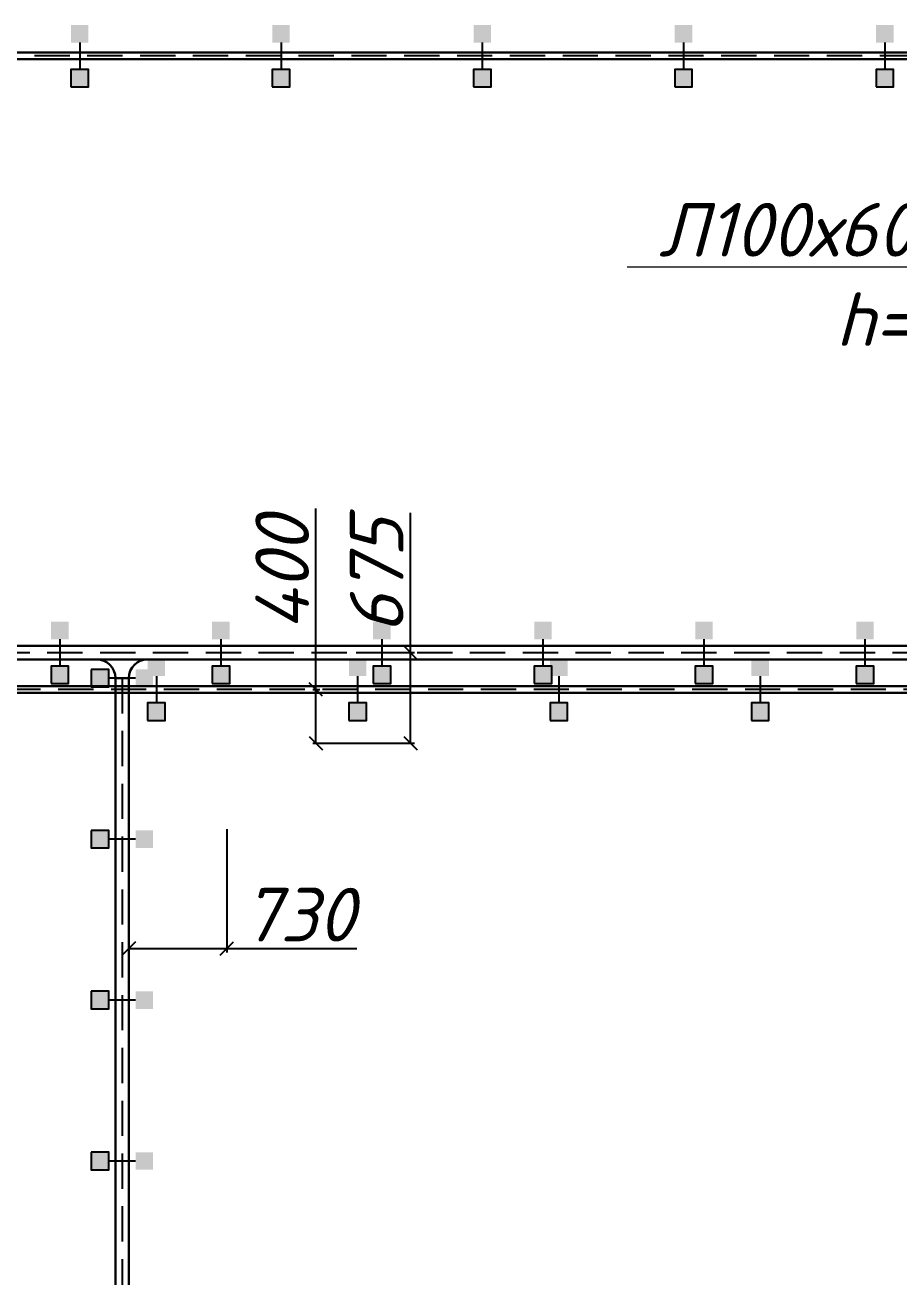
# Model space of a CAD drawing. Extents: x 221643 to 289394, y 86804 to 109436.
# Drawn here: x 223388 to 224039, y 88300 to 89234 of the extents above; entities that cross this region are included whole.
import ezdxf
from ezdxf import colors
from ezdxf.entities.mleader import LeaderData, LeaderLine
from ezdxf.math import Vec2, Vec3

# ---------------------------------------------------------------- set-up
doc = ezdxf.new("R2010")
doc.units = 0
doc.linetypes.add('DASHED2', pattern=[0.375, 0.25, -0.125])
doc.layers.get('Defpoints').update_dxf_attribs({"color": 140})
doc.layers.add('BAKS_opis', color=7, linetype='Continuous')
doc.layers.add("E_Прив'язки", color=24, linetype='Continuous')
for name, color, linetype, lineweight in [('E_Лотки', 5, 'Continuous', 30), ('E_Лотки_аварійні', 1, 'Continuous', 30), ('E_Позначення', 7, 'Continuous', 15)]:
    doc.layers.add(name, color=color, linetype=linetype, lineweight=lineweight)
doc.layers.add('E_Лотки_опори_опуски', color=2, linetype='Continuous', plot=False)
doc.styles.add('GOST 2.304', font='isocpeui.ttf')
doc.styles.add('ROMANS', font='ROMANS')
doc.styles.get("Standard").update_dxf_attribs({"font": 'arial.ttf'})
doc.styles.add('ГОСТ 2.304', font='isocpeui.ttf')
doc.dimstyles.new('1to10', dxfattribs={"dimtxt": 40, "dimasz": 10, "dimexe": 3, "dimexo": 0, "dimgap": 5, "dimtad": 1, "dimdec": 0, "dimlfac": 10, "dimrnd": 5, "dimtxsty": 'GOST 2.304', "dimblk": 'OBLIQUE', "dimcen": 2.5, "dimadec": 0, "dimazin": 0, "dimtfac": 1, "dimtdec": 0, "dimtmove": 0, "dimatfit": 3, "dimfxl": 1, "dimarcsym": 0})

# ---------------------------------------------------------------- blocks, each defined once
blk = doc.blocks.new('A$C4863500E')
at = {"linetype": 'Continuous'}
for p, q in [((380, 140), (0, 140)), ((240, 0), (140, 0))]:
    blk.add_line(p, q, dxfattribs=at)
for centre, start, end in [((0, 0), 0, 90), ((380, 0), 90, 180)]:
    blk.add_arc(centre, 140, start, end, dxfattribs=at)
blk = doc.blocks.new('TKD___100')
at = {"xscale": 0.1, "yscale": 0.1, "zscale": 0.1}
blk.add_blockref('A$C4863500E', (-19, -14), dxfattribs=at)
at = {"style": 'ROMANS', "flags": 9}
for tag, p in [('SYMBOL', (4.95, 15.01)), ('TYP', (4.95, 14.03)), ('ATT_1', (4.95, 13.37)), ('ATT_2', (4.95, 13.02)), ('ATT_3', (4.95, 12.67)), ('ATT_4', (4.95, 12.31)), ('ATT_5', (4.95, 11.94)), ('AN', (4.95, 10.64)), ('ID', (4.95, 14.67)), ('NAME', (4.95, 14.36)), ('LENGTH', (4.95, 13.71)), ('LUSTRO', (4.95, 11.58)), ('P1', (4.95, 11.23)), ('P2', (4.95, 10.94))]:
    blk.add_attdef(tag, p, '', height=0.3, dxfattribs=at)
blk = doc.blocks.new('BAKS_1503')
at = {"layer": 'BAKS_opis', "linetype": 'DASHED2', "ltscale": 105}
blk.add_line((0, 0), (-7077.57, 0), dxfattribs=at)
at = {"layer": 'E_Лотки'}
for points in [[(0, 2.5), (-7077.57, 2.5), (-7077.57, -2.5), (0, -2.5)], [(0, 2.5), (-7077.57, 2.5), (-7077.57, 2.5), (0, 2.5)], [(0, -2.5), (-7077.57, -2.5), (-7077.57, 2.5), (0, 2.5)], [(0, -2.5), (-7077.57, -2.5), (-7077.57, -2.5), (0, -2.5)]]:
    blk.add_3dface(points, dxfattribs=at)
at = {"flags": 1}
for tag, p in [('ATT_2', (-7077.57, 0)), ('ATT_3', (-7077.57, 0)), ('ATT_1', (-7077.57, 0)), ('ATT_4', (-7077.57, 0)), ('ATT_5', (-7077.57, 0)), ('AN', (-7077.57, 0)), ('TYP', (-7077.57, 0)), ('P2X', (-7077.57, 0)), ('P2Y', (-7077.57, 0)), ('LUSTRO', (-7077.57, 0)), ('NAME', (-7077.57, 0)), ('P1X', (-7077.57, 0)), ('P1Y', (-7077.57, 0)), ('LENGTH', (7, 0)), ('ID', (7, -2.5))]:
    blk.add_attdef(tag, p, '', height=2.5, dxfattribs=at)
at = {"layer": 'BAKS_opis'}
blk.add_attdef('SYMBOL', (-3598.29, 5.5), '', height=10, rotation=359.99999, dxfattribs=at)
blk = doc.blocks.new('BAKS_1509')
at = {"layer": 'BAKS_opis', "linetype": 'DASHED2', "ltscale": 105}
blk.add_line((0, 0), (-7134.68, 0), dxfattribs=at)
at = {"layer": 'E_Лотки'}
for points in [[(0, 2.5), (-7134.68, 2.5), (-7134.68, -2.5), (0, -2.5)], [(0, 2.5), (-7134.68, 2.5), (-7134.68, 2.5), (0, 2.5)], [(0, -2.5), (-7134.68, -2.5), (-7134.68, 2.5), (0, 2.5)], [(0, -2.5), (-7134.68, -2.5), (-7134.68, -2.5), (0, -2.5)]]:
    blk.add_3dface(points, dxfattribs=at)
at = {"flags": 1}
for tag, p in [('ATT_2', (-7134.68, 0)), ('ATT_3', (-7134.68, 0)), ('ATT_1', (-7134.68, 0)), ('ATT_4', (-7134.68, 0)), ('ATT_5', (-7134.68, 0)), ('AN', (-7134.68, 0)), ('TYP', (-7134.68, 0)), ('P2X', (-7134.68, 0)), ('P2Y', (-7134.68, 0)), ('LUSTRO', (-7134.68, 0)), ('NAME', (-7134.68, 0)), ('P1X', (-7134.68, 0)), ('P1Y', (-7134.68, 0)), ('LENGTH', (0, 0)), ('ID', (0, -2.5))]:
    blk.add_attdef(tag, p, '', height=2.5, dxfattribs=at)
at = {"layer": 'BAKS_opis'}
blk.add_attdef('SYMBOL', (-3630.34, 5.5), '', height=10, rotation=0.00001, dxfattribs=at)
blk = doc.blocks.new('BAKS_1612')
at = {"layer": 'BAKS_opis', "linetype": 'DASHED2', "ltscale": 105}
blk.add_line((0, 0), (6972.78, 0), dxfattribs=at)
at = {"layer": 'E_Лотки_аварійні'}
for points in [[(0, -5), (6972.78, -5), (6972.78, 5), (0, 5)], [(0, 5), (6972.78, 5), (6972.78, -5), (0, -5)], [(0, 5), (6972.78, 5), (6972.78, 5), (0, 5)], [(0, -5), (6972.78, -5), (6972.78, -5), (0, -5)]]:
    blk.add_3dface(points, dxfattribs=at)
at = {"flags": 1}
for tag, p in [('LENGTH', (0, 0)), ('ID', (0, 5)), ('ATT_2', (6972.78, 0)), ('ATT_3', (6972.78, 0)), ('ATT_1', (6972.78, 0)), ('ATT_4', (6972.78, 0)), ('ATT_5', (6972.78, 0)), ('AN', (6972.78, 0)), ('TYP', (6972.78, 0)), ('P2X', (6972.78, 0)), ('P2Y', (6972.78, 0)), ('LUSTRO', (6972.78, 0)), ('NAME', (6972.78, 0)), ('P1X', (6972.78, 0)), ('P1Y', (6972.78, 0))]:
    blk.add_attdef(tag, p, '', height=2.5, dxfattribs=at)
at = {"layer": 'BAKS_opis'}
blk.add_attdef('SYMBOL', (3414.39, 8), '', height=10, dxfattribs=at)
blk = doc.blocks.new('BAKS_1640')
at = {"layer": 'BAKS_opis', "linetype": 'DASHED2', "ltscale": 105}
blk.add_line((0, 0), (0, -1184.03), dxfattribs=at)
at = {"layer": 'E_Лотки_аварійні'}
for points in [[(-5, 0), (-5, -1184.03), (5, -1184.03), (5, 0)], [(5, 0), (5, -1184.03), (-5, -1184.03), (-5, 0)], [(5, 0), (5, -1184.03), (5, -1184.03), (5, 0)], [(-5, 0), (-5, -1184.03), (-5, -1184.03), (-5, 0)]]:
    blk.add_3dface(points, dxfattribs=at)
at = {"flags": 1}
for tag, p in [('LENGTH', (0, 0)), ('ID', (5, 0)), ('ATT_2', (0, -1184.03)), ('ATT_3', (0, -1184.03)), ('ATT_1', (0, -1184.03)), ('ATT_4', (0, -1184.03)), ('ATT_5', (0, -1184.03)), ('AN', (0, -1184.03)), ('TYP', (0, -1184.03)), ('P2X', (0, -1184.03)), ('P2Y', (0, -1184.03)), ('LUSTRO', (0, -1184.03)), ('NAME', (0, -1184.03)), ('P1X', (0, -1184.03)), ('P1Y', (0, -1184.03))]:
    blk.add_attdef(tag, p, '', height=2.5, dxfattribs=at)
at = {"layer": 'BAKS_opis'}
blk.add_attdef('SYMBOL', (8, -520.01), '', height=10, rotation=270, dxfattribs=at)
blk = doc.blocks.new('_None')
blk = doc.blocks.new('podpora_200')
for points in [[(-6.53, 10), (0, 10), (6.53, 10), (6.53, 23.06), (-6.53, 23.06)], [(-6.53, -23.06), (6.53, -23.06), (6.53, -10), (-6.53, -10)]]:
    blk.add_hatch(color=256).paths.add_polyline_path(points)
blk.add_line((0, 10), (0, -10))
blk.add_lwpolyline([(-6.53, -23.06), (6.53, -23.06), (6.53, -10), (-6.53, -10)], close=True)
at = {"style": 'ROMANS', "flags": 9}
for tag, p in [('ELEM', (3.29, 10.49)), ('SYMBOL', (3.32, 14.86)), ('TYP', (3.32, 13.88)), ('ATT_1', (3.32, 13.22)), ('ATT_2', (3.32, 12.87)), ('ATT_3', (3.32, 12.52)), ('ATT_4', (3.32, 12.16)), ('ATT_5', (3.32, 11.79)), ('AN', (3.32, 10.83)), ('ID', (3.32, 14.52)), ('NAME', (3.32, 14.21)), ('LENGTH', (3.32, 13.56)), ('P1', (3.32, 11.42)), ('P2', (3.32, 11.14))]:
    blk.add_attdef(tag, p, '', height=0.3, dxfattribs=at)
blk = doc.blocks.new('_Oblique')
at = {"color": 0, "linetype": 'ByBlock', "lineweight": -2}
blk.add_line((-0.5, -0.5), (0.5, 0.5), dxfattribs=at)
blk = doc.blocks.new('*D1614')
at = {"layer": 'Defpoints', "color": 0, "transparency": 16777216}
for p in [(223602, 88738.17), (223604.27, 88738.17), (223602, 88698.17)]:
    blk.add_point(p, dxfattribs=at)
at = {"layer": "E_Прив'язки", "color": 0, "lineweight": -2, "transparency": 16777216}
for p, q in [((223604.27, 88738.17), (223604.27, 88873.19)), ((223602, 88738.17), (223607.27, 88738.17)), ((223604.27, 88698.17), (223604.27, 88738.17)), ((223602, 88698.17), (223607.27, 88698.17))]:
    blk.add_line(p, q, dxfattribs=at)
at = {"layer": "E_Прив'язки", "color": 0, "lineweight": -2, "transparency": 16777216, "xscale": 10, "yscale": 10, "zscale": 10}
for p, rotation in [((223604.27, 88738.17), 90), ((223604.27, 88698.17), 270)]:
    blk.add_blockref('_Oblique', p, dxfattribs=dict(at, rotation=rotation))
at = {"layer": "E_Прив'язки", "color": 0, "transparency": 16777216, "insert": (223579.27, 88824.72), "char_height": 40, "attachment_point": 5, "rotation": 90, "style": 'GOST 2.304'}
blk.add_mtext('400', dxfattribs=at)
blk = doc.blocks.new('*D1615')
at = {"layer": 'Defpoints', "color": 0, "transparency": 16777216}
for p in [(223634.31, 88765.7), (223674.94, 88765.7), (223602, 88698.17)]:
    blk.add_point(p, dxfattribs=at)
at = {"layer": "E_Прив'язки", "color": 0, "lineweight": -2, "transparency": 16777216}
for p, q in [((223674.94, 88765.7), (223674.94, 88869.97)), ((223634.31, 88765.7), (223677.94, 88765.7)), ((223674.94, 88698.17), (223674.94, 88765.7)), ((223602, 88698.17), (223677.94, 88698.17))]:
    blk.add_line(p, q, dxfattribs=at)
at = {"layer": "E_Прив'язки", "color": 0, "lineweight": -2, "transparency": 16777216, "xscale": 10, "yscale": 10, "zscale": 10}
for p, rotation in [((223674.94, 88765.7), 90), ((223674.94, 88698.17), 270)]:
    blk.add_blockref('_Oblique', p, dxfattribs=dict(at, rotation=rotation))
at = {"layer": "E_Прив'язки", "color": 0, "transparency": 16777216, "insert": (223649.69, 88822.84), "char_height": 40, "attachment_point": 5, "rotation": 90, "style": 'GOST 2.304'}
blk.add_mtext('675', dxfattribs=at)
blk = doc.blocks.new('*D1616')
at = {"layer": 'Defpoints', "color": 0, "transparency": 16777216}
for p in [(223538, 88634.17), (223465, 88624.56), (223538, 88545.14)]:
    blk.add_point(p, dxfattribs=at)
at = {"layer": "E_Прив'язки", "color": 0, "lineweight": -2, "transparency": 16777216}
for p, q in [((223538, 88634.17), (223538, 88542.14)), ((223465, 88624.56), (223465, 88542.14)), ((223465, 88545.14), (223538, 88545.14)), ((223538, 88545.14), (223634.85, 88545.14))]:
    blk.add_line(p, q, dxfattribs=at)
at = {"layer": "E_Прив'язки", "color": 0, "lineweight": -2, "transparency": 16777216, "xscale": 10, "yscale": 10, "zscale": 10, "rotation": 180}
blk.add_blockref('_Oblique', (223465, 88545.14), dxfattribs=at)
at = {"layer": "E_Прив'язки", "color": 0, "lineweight": -2, "transparency": 16777216, "xscale": 10, "yscale": 10, "zscale": 10}
blk.add_blockref('_Oblique', (223538, 88545.14), dxfattribs=at)
at = {"layer": "E_Прив'язки", "color": 0, "transparency": 16777216, "insert": (223591.43, 88570.39), "char_height": 40, "attachment_point": 5, "style": 'GOST 2.304'}
blk.add_mtext('730', dxfattribs=at)

msp = doc.modelspace()

# ---------------------------------------------------------------- block references
at = {"layer": 'E_Лотки'}
for name, p in [('BAKS_1503', (229878.3993, 89210.4799)), ('BAKS_1509', (229935.5036, 88738.1718))]:
    msp.add_blockref(name, p, dxfattribs=at)
at = {"layer": 'E_Лотки_аварійні'}
for name, p in [('BAKS_1612', (222813.616, 88765.6998)), ('BAKS_1640', (223460.0035, 88746.6998))]:
    msp.add_blockref(name, p, dxfattribs=at)
at = {"layer": 'E_Лотки_аварійні', "xscale": -1}
msp.add_blockref('TKD___100', (223460.0035, 88760.6998), dxfattribs=at)
at = {"layer": 'E_Лотки_опори_опуски'}
for p in [(223428.3993, 89210.4799), (223578.3993, 89210.4799), (223728.3993, 89210.4799), (223878.3993, 89210.4799), (224028.3993, 89210.4799), (223413.616, 88765.6998), (223533.616, 88765.6998), (223653.616, 88765.6998), (223773.616, 88765.6998), (223893.616, 88765.6998), (224013.616, 88765.6998), (223485.5036, 88738.1718), (223635.5036, 88738.1718), (223785.5036, 88738.1718), (223935.5036, 88738.1718)]:
    msp.add_blockref('podpora_200', p, dxfattribs=at)
at = {"layer": 'E_Лотки_опори_опуски', "rotation": 270}
for p in [(223460.0035, 88746.6998), (223460.0035, 88626.6998), (223460.0035, 88506.6998), (223460.0035, 88386.6998)]:
    msp.add_blockref('podpora_200', p, dxfattribs=at)

# ---------------------------------------------------------------- dimensions: what is measured, and where the dimension line sits
at = {"layer": "E_Прив'язки"}
dim = msp.add_linear_dim(base=(223604.2689, 88738.1718), p1=(223602.0036, 88698.1718), p2=(223602.0036, 88738.1718), angle=90, dimstyle='1to10', dxfattribs=at)
dim.commit()
dim.dimension.update_dxf_attribs({"geometry": '*D1614', "text_midpoint": (223604.2689, 88824.7245), "dimtype": 160})
dim = msp.add_linear_dim(base=(223674.9429, 88765.6998), p1=(223602.0036, 88698.1718), p2=(223634.3057, 88765.6998), angle=90, dimstyle='1to10', dxfattribs=at)
dim.commit()
dim.dimension.update_dxf_attribs({"geometry": '*D1615', "text_midpoint": (223649.6854, 88822.8362)})
dim = msp.add_linear_dim(base=(223538.0036, 88545.1371), p1=(223465.0035, 88624.565), p2=(223538.0036, 88634.1718), dimstyle='1to10', dxfattribs=at)
dim.commit()
dim.dimension.update_dxf_attribs({"geometry": '*D1616', "text_midpoint": (223591.4278, 88570.3947)})

# ---------------------------------------------------------------- next in the draw order: leaders
at = {"layer": 'E_Позначення'}
ml = msp.add_multileader_mtext('Standard', dxfattribs=at)
ml.set_content('Л100х60 Е90\\Ph=3080', color=256, style='ГОСТ 2.304')
ml.set_leader_properties(color=256, linetype='ByLayer', lineweight=-1)
ml.set_arrow_properties(name='NONE')
ml.build(insert=Vec2(0, 0))
ml.multileader.update_dxf_attribs({"has_dogleg": 0, "text_left_attachment_type": 6, "text_right_attachment_type": 6, "dogleg_length": 0, "arrow_head_size": 0.1})
ctx = ml.context
ctx.base_point, ctx.char_height, ctx.arrow_head_size, ctx.landing_gap_size, ctx.plane_origin = Vec3(223825.5212, 89052.9394), 40, 0.1, 10, Vec3(226455.5062, 88888.9939)
ctx.left_attachment, ctx.right_attachment, ctx.text_align_type = 6, 6, 2
notes = []
notes.append((ctx, [(1, (1, 1, 0), (224171.5515, 89052.9394), (-1, 0), 0, [(0, [(224470.0036, 88765.6998)], 0, [])])]))
ctx.mtext.insert, ctx.mtext.alignment, ctx.mtext.flow_direction = Vec3(224161.5515, 89100.9394), 3, 5
ctx.mtext.has_bg_fill, ctx.mtext.bg_color, ctx.mtext.bg_scale_factor, ctx.mtext.bg_transparency, ctx.mtext.use_window_bg_color = 1, -1027028792, 1.5, 0, 1
for ctx, leaders in notes:
    for number, flags, end, landing, length, lines in leaders:
        leader = LeaderData()
        leader.index, (leader.has_last_leader_line, leader.has_dogleg_vector, leader.attachment_direction) = number, flags
        leader.last_leader_point, leader.dogleg_vector, leader.dogleg_length = Vec3(end), Vec3(landing), length
        for number, points, colour, breaks in lines:
            line = LeaderLine()
            line.index, line.vertices, line.color, line.breaks = number, Vec3.list(points), colors.encode_raw_color(colour), breaks
            leader.lines.append(line)
        ctx.leaders.append(leader)

doc.saveas('drawing.dxf')
